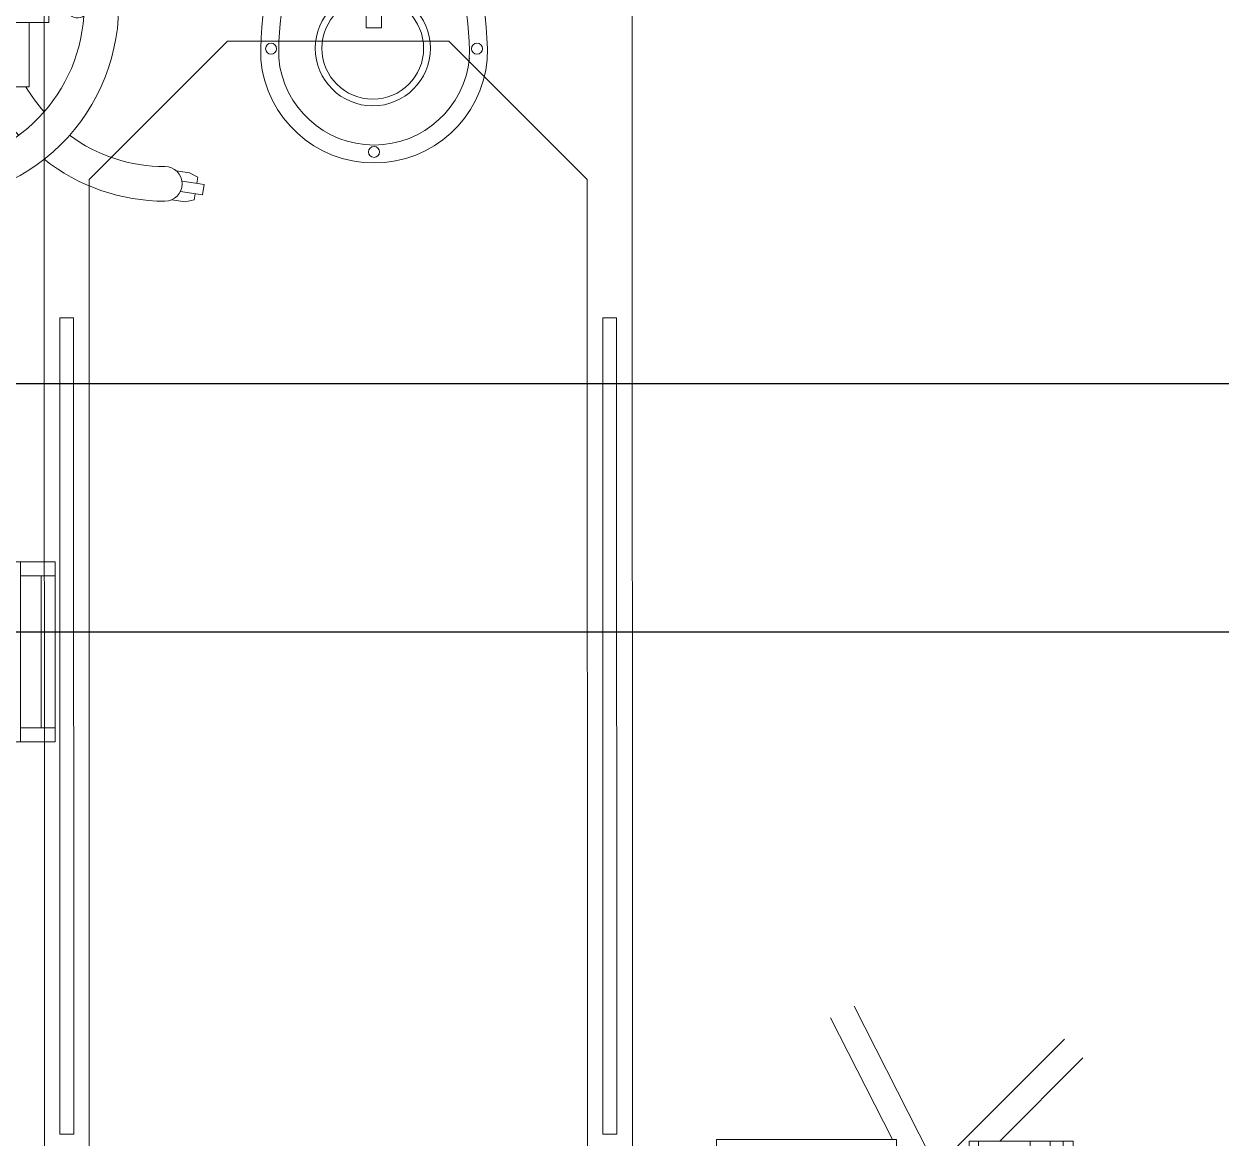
# Model space of a CAD drawing. Header units: metres. Extents: x 75097 to 220695, y -1557923 to -1361206.
# Drawn here: x 127576 to 129307, y -1470369 to -1468759 of the extents above; entities that cross this region are included whole.
import ezdxf

# ---------------------------------------------------------------- set-up
doc = ezdxf.new("R2010")
doc.units = ezdxf.units.M
doc.layers.get('0').update_dxf_attribs({"lineweight": 0})
doc.layers.add('A-100 - Copy$0$axes', color=8, linetype='Continuous')
for name, color, linetype, lineweight in [('A-100 - Copy$0$Medical Equipment and Furniture', 8, 'Continuous', 0), ('A-100 - Copy$0$Medical Equipment and Furniture1', 8, 'Continuous', 5), ('A-100 - Copy$0$Medical Equipment and Furniture2', 8, 'Continuous', 13), ('E-LG', 245, 'Continuous', 30)]:
    doc.layers.add(name, color=color, linetype=linetype, lineweight=lineweight)

# ---------------------------------------------------------------- blocks, each defined once
blk = doc.blocks.new('A-100 - Copy$0$HF16786E-P')
at = {"layer": 'A-100 - Copy$0$Medical Equipment and Furniture1'}
for p, q in [((0, 0.425), (-2.14, 0.425)), ((-0.48, 0.4025), (-1.66, 0.4025)), ((-1.66, 0.3825), (-1.66, 0.4025)), ((-0.48, 0.3825), (-0.48, 0.4025)), ((-0.48, 0.3825), (-1.66, 0.3825)), ((-1.86, 0.36), (-2.06, 0.16)), ((-0.28, 0.36), (-1.86, 0.36)), ((-2.06, 0.16), (-2.06, -0.16)), ((-2.06, -0.16), (-1.86, -0.36)), ((-1.86, -0.36), (-0.28, -0.36)), ((-0.48, -0.3825), (-1.66, -0.3825)), ((-1.66, -0.3825), (-1.66, -0.4025)), ((-0.48, -0.3825), (-0.48, -0.4025)), ((-0.48, -0.4025), (-1.66, -0.4025)), ((-2.14, -0.425), (0, -0.425))]:
    blk.add_line(p, q, dxfattribs=at)
for points in [[(-0.48, 0.3825), (-0.48, 0.3825), (-0.48, 0.3825), (-0.48, 0.3825), (-0.48, 0.3825), (-0.48, 0.3825), (-0.48, 0.3825), (-0.48, 0.3825), (-0.48, 0.3825), (-0.48, 0.3825), (-0.48, 0.3825), (-0.48, 0.3825), (-0.48, 0.3825), (-0.48, 0.3825), (-0.48, 0.3825), (-0.48, 0.3825), (-0.48, 0.3825), (-0.48, 0.3825), (-0.48, 0.3825), (-0.48, 0.3825), (-0.48, 0.3825), (-0.48, 0.3825), (-0.48, 0.3825), (-0.48, 0.3825), (-0.48, 0.3825), (-0.48, 0.3825), (-0.48, 0.3825), (-0.48, 0.3825), (-0.48, 0.3825), (-0.48, 0.3825), (-0.48, 0.3825), (-0.48, 0.3825), (-0.48, 0.3825), (-0.48, 0.3825), (-0.48, 0.3825), (-0.48, 0.3825), (-0.48, 0.3825), (-0.48, 0.3825), (-0.48, 0.3825), (-0.48, 0.3825), (-0.48, 0.3825), (-0.48, 0.3825), (-0.48, 0.3825), (-0.48, 0.3825), (-0.48, 0.3825), (-0.48, 0.3825), (-0.48, 0.3825), (-0.48, 0.3825), (-0.48, 0.3825), (-0.48, 0.3825), (-0.48, 0.3825), (-0.48, 0.3825), (-0.48, 0.3825), (-0.48, 0.3825), (-0.48, 0.3825), (-0.48, 0.3825), (-0.48, 0.3825), (-0.48, 0.3825), (-0.48, 0.3825), (-0.48, 0.3825), (-0.48, 0.3825), (-0.48, 0.3825), (-0.48, 0.3825), (-0.48, 0.3825), (-0.48, 0.3825), (-0.48, 0.3825), (-0.48, 0.3825), (-0.48, 0.3825), (-0.48, 0.3825), (-0.48, 0.3825), (-0.48, 0.3825), (-0.48, 0.3825), (-0.48, 0.3825), (-0.48, 0.3825), (-0.48, 0.3825), (-0.48, 0.3825), (-0.48, 0.3825), (-0.48, 0.3825), (-0.48, 0.3825), (-0.48, 0.3825), (-0.48, 0.3825), (-0.48, 0.3825), (-0.48, 0.3825), (-0.48, 0.3825), (-0.48, 0.3825), (-0.48, 0.3825), (-0.48, 0.3825), (-0.48, 0.3825), (-0.48, 0.3825), (-0.48, 0.3825), (-0.48, 0.3825), (-0.48, 0.3825), (-0.48, 0.3825), (-0.48, 0.3825), (-0.48, 0.3825), (-0.48, 0.3825), (-0.48, 0.3825), (-0.48, 0.3825), (-0.48, 0.3825), (-0.48, 0.3825), (-0.48, 0.3825), (-0.48, 0.3825), (-0.48, 0.3825), (-0.48, 0.3825), (-0.48, 0.3825), (-0.48, 0.3825), (-0.48, 0.3825), (-0.48, 0.3825), (-0.48, 0.3825), (-0.48, 0.3825), (-0.48, 0.3825), (-0.48, 0.3825), (-0.48, 0.3825), (-0.48, 0.3825), (-0.48, 0.3825), (-0.48, 0.3825), (-0.48, 0.3825), (-0.48, 0.3825), (-0.48, 0.3825), (-0.48, 0.3825), (-0.48, 0.3825), (-0.48, 0.3825), (-0.48, 0.3825), (-0.48, 0.3825), (-0.48, 0.3825), (-0.48, 0.3825), (-0.48, 0.3825), (-0.48, 0.3825), (-0.48, 0.3825), (-0.48, 0.3825), (-0.48, 0.3825), (-0.48, 0.3825), (-0.48, 0.3825), (-0.48, 0.3825), (-0.48, 0.3825), (-0.48, 0.3825), (-0.48, 0.3825), (-0.48, 0.3825), (-0.48, 0.3825), (-0.48, 0.3825), (-0.48, 0.3825), (-0.48, 0.3825), (-0.48, 0.3825), (-0.48, 0.3825), (-0.48, 0.3825), (-0.48, 0.3825), (-0.48, 0.3825), (-0.48, 0.3825), (-0.48, 0.3825), (-0.48, 0.3825), (-0.48, 0.3825), (-0.48, 0.3825), (-0.48, 0.3825), (-0.48, 0.3825), (-0.48, 0.3825), (-0.48, 0.3825), (-0.48, 0.3825), (-0.48, 0.3825), (-0.48, 0.3825), (-0.48, 0.3825), (-0.48, 0.3825), (-0.48, 0.3825), (-0.48, 0.3825), (-0.48, 0.3825), (-0.48, 0.3825), (-0.48, 0.3825), (-0.48, 0.3825), (-0.48, 0.3825), (-0.48, 0.3825), (-0.48, 0.3825), (-0.48, 0.3825), (-0.48, 0.3825), (-0.48, 0.3825), (-0.48, 0.3825), (-0.48, 0.3825), (-0.48, 0.3825), (-0.48, 0.3825), (-0.48, 0.3825), (-0.48, 0.3825), (-0.48, 0.3825), (-0.48, 0.3825), (-0.48, 0.3825), (-0.48, 0.3825), (-0.48, 0.3825), (-0.48, 0.3825), (-0.48, 0.3825), (-0.48, 0.3825), (-0.48, 0.3825), (-0.48, 0.3825), (-0.48, 0.3825), (-0.48, 0.3825), (-0.48, 0.3825), (-0.48, 0.3825), (-0.48, 0.3825), (-0.48, 0.3825), (-0.48, 0.3825), (-0.48, 0.3825), (-0.48, 0.3825), (-0.48, 0.3825), (-0.48, 0.3825), (-0.48, 0.3825), (-0.48, 0.3825), (-0.48, 0.3825), (-0.48, 0.3825), (-0.48, 0.3825), (-0.48, 0.3825), (-0.48, 0.3825), (-0.48, 0.3825), (-0.48, 0.3825), (-0.48, 0.3825), (-0.48, 0.3825), (-0.48, 0.3825), (-0.48, 0.3825), (-0.48, 0.3825), (-0.48, 0.3825), (-0.48, 0.3825), (-0.48, 0.3825), (-0.48, 0.3825), (-0.48, 0.3825)], [(-0.48, 0.3825), (-0.48, 0.3825), (-0.48, 0.3825), (-0.48, 0.3825), (-0.48, 0.3825), (-0.48, 0.3825), (-0.48, 0.3825), (-0.48, 0.3825), (-0.48, 0.3825), (-0.48, 0.3825), (-0.48, 0.3825), (-0.48, 0.3825), (-0.48, 0.3825), (-0.48, 0.3825), (-0.48, 0.3825), (-0.48, 0.3825), (-0.48, 0.3825), (-0.48, 0.3825), (-0.48, 0.3825), (-0.48, 0.3825), (-0.48, 0.3825), (-0.48, 0.3825), (-0.48, 0.3825), (-0.48, 0.3825), (-0.48, 0.3825), (-0.48, 0.3825), (-0.48, 0.3825), (-0.48, 0.3825), (-0.48, 0.3825), (-0.48, 0.3825), (-0.48, 0.3825), (-0.48, 0.3825), (-0.48, 0.3825), (-0.48, 0.3825), (-0.48, 0.3825), (-0.48, 0.3825), (-0.48, 0.3825), (-0.48, 0.3825), (-0.48, 0.3825), (-0.48, 0.3825), (-0.48, 0.3825), (-0.48, 0.3825), (-0.48, 0.3825), (-0.48, 0.3825), (-0.48, 0.3825), (-0.48, 0.3825), (-0.48, 0.3825), (-0.48, 0.3825), (-0.48, 0.3825), (-0.48, 0.3825), (-0.48, 0.3825), (-0.48, 0.3825), (-0.48, 0.3825), (-0.48, 0.3825), (-0.48, 0.3825), (-0.48, 0.3825), (-0.48, 0.3825), (-0.48, 0.3825), (-0.48, 0.3825), (-0.48, 0.3825), (-0.48, 0.3825), (-0.48, 0.3825), (-0.48, 0.3825), (-0.48, 0.3825), (-0.48, 0.3825), (-0.48, 0.3825), (-0.48, 0.3825), (-0.48, 0.3825), (-0.48, 0.3825), (-0.48, 0.3825), (-0.48, 0.3825), (-0.48, 0.3825), (-0.48, 0.3825), (-0.48, 0.3825), (-0.48, 0.3825), (-0.48, 0.3825), (-0.48, 0.3825), (-0.48, 0.3825), (-0.48, 0.3825), (-0.48, 0.3825), (-0.48, 0.3825), (-0.48, 0.3825), (-0.48, 0.3825), (-0.48, 0.3825), (-0.48, 0.3825), (-0.48, 0.3825), (-0.48, 0.3825), (-0.48, 0.3825), (-0.48, 0.3825), (-0.48, 0.3825), (-0.48, 0.3825), (-0.48, 0.3825), (-0.48, 0.3825), (-0.48, 0.3825), (-0.48, 0.3825), (-0.48, 0.3825), (-0.48, 0.3825), (-0.48, 0.3825), (-0.48, 0.3825), (-0.48, 0.3825), (-0.48, 0.3825), (-0.48, 0.3825), (-0.48, 0.3825), (-0.48, 0.3825), (-0.48, 0.3825), (-0.48, 0.3825), (-0.48, 0.3825), (-0.48, 0.3825), (-0.48, 0.3825), (-0.48, 0.3825), (-0.48, 0.3825), (-0.48, 0.3825), (-0.48, 0.3825), (-0.48, 0.3825), (-0.48, 0.3825), (-0.48, 0.3825), (-0.48, 0.3825), (-0.48, 0.3825), (-0.48, 0.3825), (-0.48, 0.3825), (-0.48, 0.3825), (-0.48, 0.3825), (-0.48, 0.3825), (-0.48, 0.3825), (-0.48, 0.3825), (-0.48, 0.3825), (-0.48, 0.3825), (-0.48, 0.3825), (-0.48, 0.3825), (-0.48, 0.3825), (-0.48, 0.3825), (-0.48, 0.3825), (-0.48, 0.3825), (-0.48, 0.3825), (-0.48, 0.3825), (-0.48, 0.3825), (-0.48, 0.3825), (-0.48, 0.3825), (-0.48, 0.3825), (-0.48, 0.3825), (-0.48, 0.3825), (-0.48, 0.3825), (-0.48, 0.3825), (-0.48, 0.3825), (-0.48, 0.3825), (-0.48, 0.3825), (-0.48, 0.3825), (-0.48, 0.3825), (-0.48, 0.3825), (-0.48, 0.3825), (-0.48, 0.3825), (-0.48, 0.3825), (-0.48, 0.3825), (-0.48, 0.3825), (-0.48, 0.3825), (-0.48, 0.3825), (-0.48, 0.3825), (-0.48, 0.3825), (-0.48, 0.3825), (-0.48, 0.3825), (-0.48, 0.3825), (-0.48, 0.3825), (-0.48, 0.3825), (-0.48, 0.3825), (-0.48, 0.3825), (-0.48, 0.3825), (-0.48, 0.3825), (-0.48, 0.3825), (-0.48, 0.3825), (-0.48, 0.3825), (-0.48, 0.3825), (-0.48, 0.3825), (-0.48, 0.3825), (-0.48, 0.3825), (-0.48, 0.3825), (-0.48, 0.3825), (-0.48, 0.3825), (-0.48, 0.3825), (-0.48, 0.3825), (-0.48, 0.3825), (-0.48, 0.3825), (-0.48, 0.3825), (-0.48, 0.3825), (-0.48, 0.3825), (-0.48, 0.3825), (-0.48, 0.3825), (-0.48, 0.3825), (-0.48, 0.3825), (-0.48, 0.3825), (-0.48, 0.3825), (-0.48, 0.3825), (-0.48, 0.3825), (-0.48, 0.3825), (-0.48, 0.3825), (-0.48, 0.3825), (-0.48, 0.3825), (-0.48, 0.3825), (-0.48, 0.3825), (-0.48, 0.3825), (-0.48, 0.3825), (-0.48, 0.3825), (-0.48, 0.3825), (-0.48, 0.3825), (-0.48, 0.3825), (-0.48, 0.3825), (-0.48, 0.3825), (-0.48, 0.3825), (-0.48, 0.3825), (-0.48, 0.3825), (-0.48, 0.3825), (-0.48, 0.3825), (-0.48, 0.3825), (-0.48, 0.3825), (-0.48, 0.3825)], [(-0.48, 0.3825), (-0.48, 0.3825), (-0.48, 0.3825), (-0.48, 0.3825), (-0.48, 0.3825), (-0.48, 0.3825), (-0.48, 0.3825), (-0.48, 0.3825), (-0.48, 0.3825), (-0.48, 0.3825), (-0.48, 0.3825), (-0.48, 0.3825), (-0.48, 0.3825), (-0.48, 0.3825), (-0.48, 0.3825), (-0.48, 0.3825), (-0.48, 0.3825), (-0.48, 0.3825), (-0.48, 0.3825), (-0.48, 0.3825), (-0.48, 0.3825), (-0.48, 0.3825), (-0.48, 0.3825), (-0.48, 0.3825), (-0.48, 0.3825), (-0.48, 0.3825), (-0.48, 0.3825), (-0.48, 0.3825), (-0.48, 0.3825), (-0.48, 0.3825), (-0.48, 0.3825), (-0.48, 0.3825), (-0.48, 0.3825), (-0.48, 0.3825), (-0.48, 0.3825), (-0.48, 0.3825), (-0.48, 0.3825), (-0.48, 0.3825), (-0.48, 0.3825), (-0.48, 0.3825), (-0.48, 0.3825), (-0.48, 0.3825), (-0.48, 0.3825), (-0.48, 0.3825), (-0.48, 0.3825), (-0.48, 0.3825), (-0.48, 0.3825), (-0.48, 0.3825), (-0.48, 0.3825), (-0.48, 0.3825), (-0.48, 0.3825), (-0.48, 0.3825), (-0.48, 0.3825), (-0.48, 0.3825), (-0.48, 0.3825), (-0.48, 0.3825), (-0.48, 0.3825), (-0.48, 0.3825), (-0.48, 0.3825), (-0.48, 0.3825), (-0.48, 0.3825), (-0.48, 0.3825), (-0.48, 0.3825), (-0.48, 0.3825), (-0.48, 0.3825), (-0.48, 0.3825), (-0.48, 0.3825), (-0.48, 0.3825), (-0.48, 0.3825), (-0.48, 0.3825), (-0.48, 0.3825), (-0.48, 0.3825), (-0.48, 0.3825), (-0.48, 0.3825), (-0.48, 0.3825), (-0.48, 0.3825), (-0.48, 0.3825), (-0.48, 0.3825), (-0.48, 0.3825), (-0.48, 0.3825), (-0.48, 0.3825), (-0.48, 0.3825), (-0.48, 0.3825), (-0.48, 0.3825), (-0.48, 0.3825), (-0.48, 0.3825), (-0.48, 0.3825), (-0.48, 0.3825), (-0.48, 0.3825), (-0.48, 0.3825), (-0.48, 0.3825), (-0.48, 0.3825), (-0.48, 0.3825), (-0.48, 0.3825), (-0.48, 0.3825), (-0.48, 0.3825), (-0.48, 0.3825), (-0.48, 0.3825), (-0.48, 0.3825), (-0.48, 0.3825), (-0.48, 0.3825), (-0.48, 0.3825), (-0.48, 0.3825), (-0.48, 0.3825), (-0.48, 0.3825), (-0.48, 0.3825), (-0.48, 0.3825), (-0.48, 0.3825), (-0.48, 0.3825), (-0.48, 0.3825), (-0.48, 0.3825), (-0.48, 0.3825), (-0.48, 0.3825), (-0.48, 0.3825), (-0.48, 0.3825), (-0.48, 0.3825), (-0.48, 0.3825), (-0.48, 0.3825), (-0.48, 0.3825), (-0.48, 0.3825), (-0.48, 0.3825), (-0.48, 0.3825), (-0.48, 0.3825), (-0.48, 0.3825), (-0.48, 0.3825), (-0.48, 0.3825), (-0.48, 0.3825), (-0.48, 0.3825), (-0.48, 0.3825), (-0.48, 0.3825), (-0.48, 0.3825), (-0.48, 0.3825), (-0.48, 0.3825), (-0.48, 0.3825), (-0.48, 0.3825), (-0.48, 0.3825), (-0.48, 0.3825), (-0.48, 0.3825), (-0.48, 0.3825), (-0.48, 0.3825), (-0.48, 0.3825), (-0.48, 0.3825), (-0.48, 0.3825), (-0.48, 0.3825), (-0.48, 0.3825), (-0.48, 0.3825), (-0.48, 0.3825), (-0.48, 0.3825), (-0.48, 0.3825), (-0.48, 0.3825), (-0.48, 0.3825), (-0.48, 0.3825), (-0.48, 0.3825), (-0.48, 0.3825), (-0.48, 0.3825), (-0.48, 0.3825), (-0.48, 0.3825), (-0.48, 0.3825), (-0.48, 0.3825), (-0.48, 0.3825), (-0.48, 0.3825), (-0.48, 0.3825), (-0.48, 0.3825), (-0.48, 0.3825), (-0.48, 0.3825), (-0.48, 0.3825), (-0.48, 0.3825), (-0.48, 0.3825), (-0.48, 0.3825), (-0.48, 0.3825), (-0.48, 0.3825), (-0.48, 0.3825), (-0.48, 0.3825), (-0.48, 0.3825), (-0.48, 0.3825), (-0.48, 0.3825), (-0.48, 0.3825), (-0.48, 0.3825), (-0.48, 0.3825), (-0.48, 0.3825), (-0.48, 0.3825), (-0.48, 0.3825), (-0.48, 0.3825), (-0.48, 0.3825), (-0.48, 0.3825), (-0.48, 0.3825), (-0.48, 0.3825), (-0.48, 0.3825), (-0.48, 0.3825), (-0.48, 0.3825), (-0.48, 0.3825), (-0.48, 0.3825), (-0.48, 0.3825), (-0.48, 0.3825), (-0.48, 0.3825), (-0.48, 0.3825), (-0.48, 0.3825), (-0.48, 0.3825), (-0.48, 0.3825), (-0.48, 0.3825), (-0.48, 0.3825), (-0.48, 0.3825), (-0.48, 0.3825), (-0.48, 0.3825), (-0.48, 0.3825), (-0.48, 0.3825), (-0.48, 0.3825), (-0.48, 0.3825), (-0.48, 0.3825), (-0.48, 0.3825), (-0.48, 0.3825), (-0.48, 0.3825), (-0.48, 0.3825), (-0.48, 0.3825), (-0.48, 0.3825), (-0.48, 0.3825), (-0.48, 0.3825), (-0.48, 0.3825), (-0.48, 0.3825), (-0.48, 0.3825), (-0.48, 0.3825), (-0.48, 0.3825), (-0.48, 0.3825), (-0.48, 0.3825), (-0.48, 0.3825), (-0.48, 0.3825), (-0.48, 0.3825), (-0.48, 0.3825), (-0.48, 0.3825), (-0.48, 0.3825), (-0.48, 0.3825), (-0.48, 0.3825), (-0.48, 0.3825), (-0.48, 0.3825), (-0.48, 0.3825), (-0.48, 0.3825), (-0.48, 0.3825), (-0.48, 0.3825), (-0.48, 0.3825), (-0.48, 0.3825), (-0.48, 0.3825), (-0.48, 0.3825), (-0.48, 0.3825), (-0.48, 0.3825), (-0.48, 0.3825), (-0.48, 0.3825), (-0.48, 0.3825), (-0.48, 0.3825), (-0.48, 0.3825), (-0.48, 0.3825), (-0.48, 0.3825), (-0.48, 0.3825), (-0.48, 0.3825), (-0.48, 0.3825), (-0.48, 0.3825), (-0.48, 0.3825), (-0.48, 0.3825), (-0.48, 0.3825), (-0.48, 0.3825), (-0.48, 0.3825), (-0.48, 0.3825), (-0.48, 0.3825), (-0.48, 0.3825), (-0.48, 0.3825), (-0.48, 0.3825), (-0.48, 0.3825), (-0.48, 0.3825), (-0.48, 0.3825), (-0.48, 0.3825), (-0.48, 0.3825), (-0.48, 0.3825), (-0.48, 0.3825), (-0.48, 0.3825), (-0.48, 0.3825), (-0.48, 0.3825), (-0.48, 0.3825), (-0.48, 0.3825)]]:
    blk.add_lwpolyline(points, close=True, dxfattribs=at)
for points in [[(-0.48, 0.3825), (-0.48, 0.3825), (-0.48, 0.3825), (-0.48, 0.3825), (-0.48, 0.3825), (-0.48, 0.3825), (-0.48, 0.3825), (-0.48, 0.3825)], [(-0.48, 0.3825), (-0.48, 0.3825), (-0.48, 0.3825), (-0.48, 0.3825), (-0.48, 0.3825), (-0.48, 0.3825), (-0.48, 0.3825), (-0.48, 0.3825), (-0.48, 0.3825), (-0.48, 0.3825), (-0.48, 0.3825), (-0.48, 0.3825), (-0.48, 0.3825), (-0.48, 0.3825), (-0.48, 0.3825), (-0.48, 0.3825), (-0.48, 0.3825), (-0.48, 0.3825), (-0.48, 0.3825), (-0.48, 0.3825), (-0.48, 0.3825), (-0.48, 0.3825), (-0.48, 0.3825), (-0.48, 0.3825), (-0.48, 0.3825), (-0.48, 0.3825), (-0.48, 0.3825), (-0.48, 0.3825), (-0.48, 0.3825), (-0.48, 0.3825), (-0.48, 0.3825), (-0.48, 0.3825), (-0.48, 0.3825), (-0.48, 0.3825), (-0.48, 0.3825), (-0.48, 0.3825), (-0.48, 0.3825), (-0.48, 0.3825), (-0.48, 0.3825), (-0.48, 0.3825), (-0.48, 0.3825), (-0.48, 0.3825), (-0.48, 0.3825), (-0.48, 0.3825), (-0.48, 0.3825), (-0.48, 0.3825), (-0.48, 0.3825), (-0.48, 0.3825), (-0.48, 0.3825), (-0.48, 0.3825), (-0.48, 0.3825), (-0.48, 0.3825), (-0.48, 0.3825), (-0.48, 0.3825), (-0.48, 0.3825), (-0.48, 0.3825), (-0.48, 0.3825), (-0.48, 0.3825), (-0.48, 0.3825), (-0.48, 0.3825), (-0.48, 0.3825), (-0.48, 0.3825), (-0.48, 0.3825), (-0.48, 0.3825), (-0.48, 0.3825), (-0.48, 0.3825), (-0.48, 0.3825), (-0.48, 0.3825), (-0.48, 0.3825), (-0.48, 0.3825), (-0.48, 0.3825), (-0.48, 0.3825), (-0.48, 0.3825), (-0.48, 0.3825), (-0.48, 0.3825), (-0.48, 0.3825), (-0.48, 0.3825), (-0.48, 0.3825), (-0.48, 0.3825), (-0.48, 0.3825), (-0.48, 0.3825), (-0.48, 0.3825), (-0.48, 0.3825), (-0.48, 0.3825), (-0.48, 0.3825), (-0.48, 0.3825), (-0.48, 0.3825), (-0.48, 0.3825), (-0.48, 0.3825), (-0.48, 0.3825), (-0.48, 0.3825), (-0.48, 0.3825), (-0.48, 0.3825), (-0.48, 0.3825), (-0.48, 0.3825), (-0.48, 0.3825), (-0.48, 0.3825), (-0.48, 0.3825), (-0.48, 0.3825), (-0.48, 0.3825), (-0.48, 0.3825), (-0.48, 0.3825), (-0.48, 0.3825), (-0.48, 0.3825), (-0.48, 0.3825), (-0.48, 0.3825), (-0.48, 0.3825), (-0.48, 0.3825), (-0.48, 0.3825), (-0.48, 0.3825), (-0.48, 0.3825)], [(-0.48, 0.3825), (-0.48, 0.3825), (-0.48, 0.3825), (-0.48, 0.3825), (-0.48, 0.3825), (-0.48, 0.3825), (-0.48, 0.3825), (-0.48, 0.3825), (-0.48, 0.3825), (-0.48, 0.3825), (-0.48, 0.3825), (-0.48, 0.3825), (-0.48, 0.3825), (-0.48, 0.3825), (-0.48, 0.3825), (-0.48, 0.3825), (-0.48, 0.3825)], [(-0.48, 0.3825), (-0.48, 0.3825), (-0.48, 0.3825), (-0.48, 0.3825), (-0.48, 0.3825), (-0.48, 0.3825), (-0.48, 0.3825)], [(-0.48, 0.3825), (-0.48, 0.3825), (-0.48, 0.3825), (-0.48, 0.3825), (-0.48, 0.3825), (-0.48, 0.3825), (-0.48, 0.3825), (-0.48, 0.3825), (-0.48, 0.3825), (-0.48, 0.3825), (-0.48, 0.3825), (-0.48, 0.3825)], [(-0.48, 0.3825), (-0.48, 0.3825), (-0.48, 0.3825), (-0.48, 0.3825), (-0.48, 0.3825), (-0.48, 0.3825), (-0.48, 0.3825), (-0.48, 0.3825), (-0.48, 0.3825), (-0.48, 0.3825), (-0.48, 0.3825), (-0.48, 0.3825), (-0.48, 0.3825), (-0.48, 0.3825), (-0.48, 0.3825), (-0.48, 0.3825), (-0.48, 0.3825), (-0.48, 0.3825), (-0.48, 0.3825), (-0.48, 0.3825), (-0.48, 0.3825), (-0.48, 0.3825), (-0.48, 0.3825), (-0.48, 0.3825), (-0.48, 0.3825), (-0.48, 0.3825), (-0.48, 0.3825), (-0.48, 0.3825), (-0.48, 0.3825), (-0.48, 0.3825), (-0.48, 0.3825), (-0.48, 0.3825), (-0.48, 0.3825), (-0.48, 0.3825), (-0.48, 0.3825), (-0.48, 0.3825), (-0.48, 0.3825), (-0.48, 0.3825), (-0.48, 0.3825), (-0.48, 0.3825), (-0.48, 0.3825), (-0.48, 0.3825), (-0.48, 0.3825), (-0.48, 0.3825), (-0.48, 0.3825), (-0.48, 0.3825), (-0.48, 0.3825), (-0.48, 0.3825), (-0.48, 0.3825), (-0.48, 0.3825), (-0.48, 0.3825), (-0.48, 0.3825), (-0.48, 0.3825), (-0.48, 0.3825), (-0.48, 0.3825), (-0.48, 0.3825), (-0.48, 0.3825), (-0.48, 0.3825), (-0.48, 0.3825), (-0.48, 0.3825), (-0.48, 0.3825), (-0.48, 0.3825), (-0.48, 0.3825), (-0.48, 0.3825), (-0.48, 0.3825), (-0.48, 0.3825), (-0.48, 0.3825), (-0.48, 0.3825), (-0.48, 0.3825), (-0.48, 0.3825), (-0.48, 0.3825), (-0.48, 0.3825), (-0.48, 0.3825), (-0.48, 0.3825), (-0.48, 0.3825), (-0.48, 0.3825), (-0.48, 0.3825), (-0.48, 0.3825), (-0.48, 0.3825), (-0.48, 0.3825), (-0.48, 0.3825), (-0.48, 0.3825), (-0.48, 0.3825), (-0.48, 0.3825), (-0.48, 0.3825), (-0.48, 0.3825), (-0.48, 0.3825), (-0.48, 0.3825), (-0.48, 0.3825)], [(-0.48, 0.3825), (-0.48, 0.3825), (-0.48, 0.3825), (-0.48, 0.3825), (-0.48, 0.3825), (-0.48, 0.3825), (-0.48, 0.3825), (-0.48, 0.3825), (-0.48, 0.3825), (-0.48, 0.3825), (-0.48, 0.3825), (-0.48, 0.3825), (-0.48, 0.3825), (-0.48, 0.3825), (-0.48, 0.3825), (-0.48, 0.3825), (-0.48, 0.3825), (-0.48, 0.3825), (-0.48, 0.3825), (-0.48, 0.3825), (-0.48, 0.3825), (-0.48, 0.3825), (-0.48, 0.3825), (-0.48, 0.3825), (-0.48, 0.3825), (-0.48, 0.3825), (-0.48, 0.3825), (-0.48, 0.3825), (-0.48, 0.3825), (-0.48, 0.3825), (-0.48, 0.3825), (-0.48, 0.3825), (-0.48, 0.3825), (-0.48, 0.3825), (-0.48, 0.3825), (-0.48, 0.3825), (-0.48, 0.3825), (-0.48, 0.3825), (-0.48, 0.3825), (-0.48, 0.3825), (-0.48, 0.3825), (-0.48, 0.3825), (-0.48, 0.3825), (-0.48, 0.3825), (-0.48, 0.3825), (-0.48, 0.3825), (-0.48, 0.3825), (-0.48, 0.3825), (-0.48, 0.3825), (-0.48, 0.3825), (-0.48, 0.3825), (-0.48, 0.3825), (-0.48, 0.3825), (-0.48, 0.3825)], [(-0.48, 0.3825), (-0.48, 0.3825), (-0.48, 0.3825), (-0.48, 0.3825), (-0.48, 0.3825), (-0.48, 0.3825), (-0.48, 0.3825), (-0.48, 0.3825), (-0.48, 0.3825), (-0.48, 0.3825)], [(-0.48, 0.3825), (-0.48, 0.3825), (-0.48, 0.3825), (-0.48, 0.3825), (-0.48, 0.3825), (-0.48, 0.3825), (-0.48, 0.3825), (-0.48, 0.3825), (-0.48, 0.3825), (-0.48, 0.3825)], [(-0.48, 0.3825), (-0.48, 0.3825), (-0.48, 0.3825), (-0.48, 0.3825), (-0.48, 0.3825), (-0.48, 0.3825), (-0.48, 0.3825), (-0.48, 0.3825), (-0.48, 0.3825), (-0.48, 0.3825), (-0.48, 0.3825), (-0.48, 0.3825), (-0.48, 0.3825), (-0.48, 0.3825), (-0.48, 0.3825)], [(-0.48, 0.3825), (-0.48, 0.3825), (-0.48, 0.3825), (-0.48, 0.3825), (-0.48, 0.3825), (-0.48, 0.3825), (-0.48, 0.3825), (-0.48, 0.3825), (-0.48, 0.3825), (-0.48, 0.3825)], [(-0.48, 0.3825), (-0.48, 0.3825), (-0.48, 0.3825), (-0.48, 0.3825), (-0.48, 0.3825), (-0.48, 0.3825), (-0.48, 0.3825)], [(-0.48, 0.3825), (-0.48, 0.3825), (-0.48, 0.3825), (-0.48, 0.3825), (-0.48, 0.3825), (-0.48, 0.3825), (-0.48, 0.3825), (-0.48, 0.3825), (-0.48, 0.3825), (-0.48, 0.3825)], [(-0.48, 0.3825), (-0.48, 0.3825), (-0.48, 0.3825), (-0.48, 0.3825), (-0.48, 0.3825), (-0.48, 0.3825), (-0.48, 0.3825), (-0.48, 0.3825), (-0.48, 0.3825), (-0.48, 0.3825), (-0.48, 0.3825), (-0.48, 0.3825), (-0.48, 0.3825), (-0.48, 0.3825), (-0.48, 0.3825), (-0.48, 0.3825), (-0.48, 0.3825), (-0.48, 0.3825)], [(-0.48, 0.3825), (-0.48, 0.3825), (-0.48, 0.3825), (-0.48, 0.3825), (-0.48, 0.3825), (-0.48, 0.3825), (-0.48, 0.3825), (-0.48, 0.3825), (-0.48, 0.3825)]]:
    blk.add_lwpolyline(points, dxfattribs=at)
blk = doc.blocks.new('A-100 - Copy$0$mobile light')
at = {"layer": 'A-100 - Copy$0$Medical Equipment and Furniture1'}
for p, q in [((1882.58, -498.29), (1882.35, -499.8)), ((1882.58, -498.29), (1885.78, -498.78)), ((1883.78, -497.56), (1883.65, -498.45)), ((1885.1, -497.29), (1883.78, -497.56)), ((1887.04, -497.59), (1885.1, -497.29)), ((1923.94, -497.59), (1925.88, -497.29)), ((1928.41, -498.29), (1925.2, -498.78)), ((1925.88, -497.29), (1927.2, -497.56)), ((1927.2, -497.56), (1927.33, -498.45)), ((1928.41, -498.29), (1928.63, -499.8)), ((1882.35, -499.8), (1885.55, -500.28)), ((1883.28, -500.85), (1883.42, -499.96)), ((1928.63, -499.8), (1925.43, -500.28)), ((1927.7, -500.85), (1927.56, -499.96)), ((1884.47, -501.5), (1883.28, -500.85)), ((1886.4, -501.79), (1884.47, -501.5)), ((1924.58, -501.79), (1926.52, -501.5)), ((1926.52, -501.5), (1927.7, -500.85)), ((1947.59, -502.62), (1941.09, -502.62)), ((1948.76, -501.94), (1947.59, -502.62)), ((1947.59, -502.62), (1947.59, -505.45)), ((1948.15, -506.5), (1952.41, -502.55)), ((1953.47, -501.94), (1948.76, -501.94)), ((1958.23, -506.5), (1953.47, -501.94)), ((1947.59, -505.45), (1941.09, -505.45)), ((1946.6, -512.08), (1948.15, -506.5)), ((1947.59, -505.45), (1948.15, -506.5)), ((1958.23, -506.5), (1948.15, -506.5)), ((1959.78, -512.08), (1958.23, -506.5)), ((1963.08, -509.67), (1943.3, -509.67)), ((1959.78, -512.08), (1946.6, -512.08)), ((1908.01, -522.53), (1909, -517.55)), ((1911.69, -517.55), (1909, -517.55)), ((1912.69, -522.53), (1911.69, -517.55)), ((1911.69, -517.55), (1914.17, -518.99)), ((1914.17, -518.99), (1914.17, -523.77)), ((1922.73, -518.8), (1921.08, -519.69)), ((1925.38, -518.8), (1922.73, -518.8)), ((1921.08, -519.69), (1914.74, -519.69)), ((1921.08, -519.69), (1921.08, -523.01)), ((1921.08, -519.69), (1921.08, -523.01)), ((1908.01, -522.53), (1908.62, -524.28)), ((1912.69, -522.53), (1911.9, -524.78)), ((1892.68, -523.97), (1883.05, -523.97)), ((1892.68, -528.06), (1892.68, -523.24)), ((1892.68, -523.24), (1906.16, -523.24)), ((1897.5, -528.06), (1897.5, -523.24)), ((1906.16, -523.24), (1906.16, -528.06)), ((1909.15, -524.25), (1906.16, -524.32)), ((1909.15, -524.25), (1909.15, -526.94)), ((1911.9, -524.78), (1914.17, -523.77)), ((1921.08, -523.01), (1914.77, -523.01)), ((1922.73, -523.93), (1921.08, -523.04)), ((1925.38, -523.93), (1922.73, -523.93)), ((1892.68, -527.34), (1883.05, -527.34)), ((1909.15, -526.94), (1906.16, -526.87)), ((1906.16, -528.06), (1892.68, -528.06)), ((1884.47, -549.77), (1883.28, -550.42)), ((1886.4, -549.48), (1884.47, -549.77)), ((1924.58, -549.48), (1926.52, -549.77)), ((1926.52, -549.77), (1927.7, -550.42)), ((1882.35, -551.47), (1885.55, -550.99)), ((1882.58, -552.98), (1882.35, -551.47)), ((1883.28, -550.42), (1883.42, -551.31)), ((1928.63, -551.47), (1925.43, -550.99)), ((1927.7, -550.42), (1927.56, -551.31)), ((1928.41, -552.98), (1928.63, -551.47)), ((1882.58, -552.98), (1885.78, -552.5)), ((1883.78, -553.71), (1883.65, -552.82)), ((1885.1, -553.98), (1883.78, -553.71)), ((1887.04, -553.69), (1885.1, -553.98)), ((1923.94, -553.69), (1925.88, -553.98)), ((1928.41, -552.98), (1925.2, -552.5)), ((1925.88, -553.98), (1927.2, -553.71)), ((1927.2, -553.71), (1927.33, -552.82))]:
    blk.add_line(p, q, dxfattribs=at)
for points in [[(1903.33, -523.24), (1903.33, -514.02), (1891.61, -514.02), (1891.61, -523.97)], [(1954.27, -524.55), (1954.27, -528.82), (1952.05, -528.82), (1952.05, -524.5)], [(1891.61, -527.34), (1891.61, -537.34), (1903.33, -537.34), (1903.33, -528.06)], [(1892.74, -537.34), (1892.74, -539.04), (1895.76, -539.04), (1895.76, -537.34)], [(1898.05, -537.34), (1898.05, -539.5)], [(1898.05, -540.63), (1898.05, -540.87), (1898.53, -541.35), (1900.02, -541.35), (1900.5, -540.87), (1900.5, -537.34)]]:
    blk.add_lwpolyline(points, dxfattribs=at)
for points in [[(1929.78, -518.8), (1925.38, -518.8), (1925.38, -523.93), (1929.78, -523.93)], [(1899.3, -539.5), (1888.5, -539.5), (1888.5, -540.63), (1899.3, -540.63)]]:
    blk.add_lwpolyline(points, close=True, dxfattribs=at)
for centre, radius in [((1945.96, -511.25), 0.793), ((1960.42, -511.25), 0.793), ((1953.01, -531.79), 8.32), ((1953.01, -531.79), 7.35), ((1938.31, -531.85), 0.793), ((1968.07, -531.85), 0.793), ((1953.19, -546.77), 0.793)]:
    blk.add_circle(centre, radius, dxfattribs=at)
for centre, radius, start, end in [((1888.02, -499.89), 2.5, 90, 270), ((1888.02, -525.64), 28.25, 12.1463, 90), ((1922.96, -525.64), 28.25, 90, 128.2073), ((1922.96, -499.89), 2.5, 270, 90), ((1888.02, -525.64), 23.25, 20.3387, 90), ((1922.96, -525.64), 23.25, 90, 126.3743), ((1942.82, -519.31), 16.86, 97.1293, 177.6115), ((1922.96, -525.64), 28.25, 138.4974, 155.7305), ((1942.82, -519.31), 13.97, 97.1293, 177.6115), ((1922.96, -525.64), 23.25, 138.7224, 150.0382), ((1980.13, -532.49), 43.32, 148.2167, 181.2501), ((1926.25, -532.49), 43.32, 358.7499, 31.7833), ((1946.6, -514.96), 2.89, 90, 152.4092), ((1959.78, -514.96), 2.89, 27.5908, 90), ((1980.13, -532.49), 40.72, 152.4092, 181.2501), ((1926.25, -532.49), 40.72, 358.7499, 27.5908), ((1911.94, -521.38), 3.27, 313.0112, 46.9888), ((1883.05, -525.65), 1.68, 90, 270), ((1888.02, -525.64), 28.25, 270, 5.3386), ((1910.32, -525.6), 1.78, 229.0673, 130.9327), ((1888.02, -525.64), 23.25, 270, 356.3184), ((1953.19, -531.93), 16.44, 185.2361, 354.7639), ((1953.19, -531.93), 13.84, 185.2361, 354.7639), ((1922.96, -525.64), 28.25, 204.483, 208.105), ((1922.96, -525.64), 23.25, 210.2349, 221.2776), ((1922.96, -525.64), 28.25, 213.7985, 221.5026), ((1922.96, -525.64), 23.25, 233.6257, 270), ((1922.96, -525.64), 28.25, 231.7927, 270), ((1888.02, -551.39), 2.5, 90, 270), ((1922.96, -551.39), 2.5, 270, 90)]:
    blk.add_arc(centre, radius, start, end, dxfattribs=at)
blk = doc.blocks.new('A-100 - Copy$0$Syringe')
at = {"layer": 'A-100 - Copy$0$Medical Equipment and Furniture2'}
for points in [[(42.9739, -11.5277), (42.7139, -11.5277), (42.7139, -11.3827), (42.9739, -11.3827), (42.9739, -11.5277)], [(42.7384, -11.5086), (42.7658, -11.5086), (42.7658, -11.475), (42.7384, -11.475)], [(42.779, -11.4899), (42.779, -11.487), (42.7748, -11.487), (42.7748, -11.5), (42.779, -11.5), (42.779, -11.497)], [(42.8023, -11.4899), (42.779, -11.4899)], [(42.8055, -11.4851), (42.8055, -11.48), (42.8023, -11.48), (42.8023, -11.5069), (42.8055, -11.5069), (42.8055, -11.5019)], [(42.8055, -11.5019), (42.8984, -11.5019), (42.8984, -11.4851), (42.8055, -11.4851)], [(42.8055, -11.4899), (42.8055, -11.497)], [(42.8055, -11.497), (42.8055, -11.4899)], [(42.8055, -11.497), (42.8055, -11.4899)], [(42.779, -11.497), (42.8023, -11.497)]]:
    blk.add_lwpolyline(points, dxfattribs=at)
for points in [[(42.8312, -11.3974), (42.7289, -11.3974), (42.7289, -11.4415), (42.8312, -11.4415)], [(42.9073, -11.3985), (42.8765, -11.3985), (42.8765, -11.4091), (42.9073, -11.4091)], [(42.956, -11.3985), (42.9252, -11.3985), (42.9252, -11.4091), (42.956, -11.4091)], [(42.9073, -11.4175), (42.8765, -11.4175), (42.8765, -11.4281), (42.9073, -11.4281)], [(42.956, -11.4175), (42.9252, -11.4175), (42.9252, -11.4281), (42.956, -11.4281)], [(42.7748, -11.487), (42.7658, -11.487), (42.7658, -11.4777), (42.7748, -11.4777)], [(42.9498, -11.475), (42.8984, -11.475), (42.8984, -11.5086), (42.9498, -11.5086)], [(42.7748, -11.4967), (42.7658, -11.4967), (42.7658, -11.5059), (42.7748, -11.5059)]]:
    blk.add_lwpolyline(points, close=True, dxfattribs=at)
at = {"layer": 'A-100 - Copy$0$Medical Equipment and Furniture2', "extrusion": (0, 0, -1)}
blk.add_ellipse((42.7384, -11.4918), major_axis=(0, 0.0168), ratio=0.733735, start_param=3.141593, end_param=6.283185, dxfattribs=at)
blk = doc.blocks.new('A-100 - Copy$0$Infusion')
at = {"layer": 'A-100 - Copy$0$Medical Equipment and Furniture2'}
for points in [[(43.0793, -11.3852), (43.0793, -11.5252), (43.2293, -11.5252), (43.2293, -11.3852), (43.0793, -11.3852)], [(43.1962, -11.4242), (43.1962, -11.4114), (43.215, -11.4114), (43.215, -11.4242)]]:
    blk.add_lwpolyline(points, dxfattribs=at)
for points in [[(43.0793, -11.3852), (43.0793, -11.4242), (43.2293, -11.4242), (43.2293, -11.3852)], [(43.0927, -11.3852), (43.0927, -11.404), (43.1673, -11.404), (43.1673, -11.3852)], [(43.1962, -11.3852), (43.1962, -11.4027), (43.215, -11.4027), (43.215, -11.3852)]]:
    blk.add_lwpolyline(points, close=True, dxfattribs=at)
blk = doc.blocks.new('A-100 - Copy$0$Infusion Syringe')
at = {"layer": 'A-100 - Copy$0$Medical Equipment and Furniture1'}
for p, q in [((43.0225, -11.4053), (42.9127, -11.1899)), ((42.9683, -11.3827), (42.8788, -11.2071)), ((43.0459, -11.409), (43.2169, -11.238)), ((43.1234, -11.3852), (43.2437, -11.2649)), ((42.9886, -11.4225), (42.9765, -11.3988)), ((43.0124, -11.4411), (43.017, -11.4365)), ((43.0234, -11.4354), (43.017, -11.4365)), ((43.0357, -11.4374), (43.0414, -11.4403)), ((43.0728, -11.4359), (43.0766, -11.432)), ((42.9753, -11.4431), (42.9739, -11.4433)), ((43.0444, -11.4461), (43.0414, -11.4403)), ((43.0175, -11.473), (43.0233, -11.476)), ((43.0407, -11.4693), (43.0453, -11.4647)), ((43.0463, -11.4583), (43.0453, -11.4647)), ((43.0791, -11.4595), (43.0793, -11.4596)), ((42.9838, -11.4812), (42.9765, -11.4824)), ((43.0297, -11.4749), (43.0233, -11.476)), ((43.0006, -11.498), (42.9627, -11.7368)), ((43.0381, -11.5039), (43.0003, -11.7427)), ((43.0592, -11.4932), (43.0766, -11.502)), ((43.1221, -11.5252), (43.2746, -11.6029)), ((43.2058, -11.5252), (43.2919, -11.5691))]:
    blk.add_line(p, q, dxfattribs=at)
for points in [[(43.0266, -11.4455), (43.0266, -11.4649), (42.9739, -11.4649), (42.9739, -11.4455)], [(43.0266, -11.4455), (43.0266, -11.4649), (43.0793, -11.4649), (43.0793, -11.4455)], [(43.043, -11.4963), (43.043, -11.5009), (43.0102, -11.5009), (43.0102, -11.4963)]]:
    blk.add_lwpolyline(points, close=True, dxfattribs=at)
for points in [[(43.0302, -11.4759), (43.0302, -11.4963), (43.0229, -11.4963), (43.0229, -11.4759)], [(43.0046, -11.5009), (43.0485, -11.5009)], [(43.0485, -11.5116), (43.0046, -11.5116)]]:
    blk.add_lwpolyline(points, dxfattribs=at)
for radius, start, end in [(0.021, 6.8276, 152.4616), (0.00972, 270, 90), (0.021, 207.5384, 353.1724)]:
    blk.add_arc((43.0266, -11.4552), radius, start, end, dxfattribs=at)
for centre in [(43.0046, -11.5062), (43.0101, -11.5062), (43.0156, -11.5062), (43.0211, -11.5062), (43.0266, -11.5062), (43.0321, -11.5062), (43.0375, -11.5062), (43.043, -11.5062), (43.0485, -11.5062)]:
    blk.add_ellipse(centre, major_axis=(0, -0.00537), ratio=0.510594, start_param=3.141593, end_param=9.424778, dxfattribs=at)
for name in ['A-100 - Copy$0$Syringe', 'A-100 - Copy$0$Infusion']:
    blk.add_blockref(name, (0, 0), dxfattribs=at)
blk = doc.blocks.new('A-100 - Copy$0$ME17423-P')
at = {"layer": 'A-100 - Copy$0$Medical Equipment and Furniture1'}
for p, q in [((0.26, 0), (0, 0)), ((0, 0), (0, -0.3)), ((0.02, 0), (0.02, -0.05)), ((0.24, 0), (0.24, -0.05)), ((0.26, 0), (0.26, -0.3)), ((0.24, -0.02), (0.02, -0.02)), ((0.26, -0.05), (0, -0.05)), ((-0.02, -0.07), (-0.02, -0.22)), ((-0.02, -0.07), (-0.015, -0.07)), ((-0.015, -0.07), (-0.015, -0.22)), ((0.275, -0.07), (0.275, -0.22)), ((0.28, -0.07), (0.275, -0.07)), ((0.28, -0.07), (0.28, -0.22)), ((-0.015, -0.095), (0, -0.095)), ((0.275, -0.095), (0.26, -0.095)), ((-0.015, -0.1075), (0, -0.1075)), ((0.275, -0.1075), (0.26, -0.1075)), ((-0.015, -0.1825), (0, -0.1825)), ((0.275, -0.1825), (0.26, -0.1825)), ((-0.015, -0.195), (0, -0.195)), ((0.275, -0.195), (0.26, -0.195)), ((-0.02, -0.22), (-0.015, -0.22)), ((0.26, -0.21), (0, -0.21)), ((0.28, -0.22), (0.275, -0.22)), ((0.26, -0.26), (0, -0.26)), ((0.02, -0.26), (0.02, -0.3)), ((0.24, -0.26), (0.24, -0.3)), ((0.02, -0.3), (0, -0.3)), ((0.26, -0.3), (0.24, -0.3))]:
    blk.add_line(p, q, dxfattribs=at)
for points in [[(0.0623, -0.2435, -0.14448), (0.0618, -0.2451, -0.107176), (0.0603, -0.2466, -0.077753), (0.0582, -0.2475, -0.064938), (0.0555, -0.2479, -0.064938), (0.0528, -0.2475, -0.077753), (0.0508, -0.2466, -0.107176), (0.0492, -0.2451, -0.14448), (0.0488, -0.2435, -0.14448), (0.0492, -0.242, -0.107176), (0.0508, -0.2405, -0.077753), (0.0528, -0.2396, -0.064938), (0.0555, -0.2392, -0.064938), (0.0582, -0.2396, -0.077753), (0.0603, -0.2405, -0.107176), (0.0618, -0.242, -0.14448)], [(0.0623, -0.2529, -0.14448), (0.0618, -0.2544, -0.107176), (0.0603, -0.2559, -0.077753), (0.0582, -0.2568, -0.064938), (0.0555, -0.2572, -0.064938), (0.0528, -0.2568, -0.077753), (0.0508, -0.2559, -0.107176), (0.0492, -0.2544, -0.14448), (0.0488, -0.2529, -0.14448), (0.0492, -0.2513, -0.107176), (0.0508, -0.2498, -0.077753), (0.0528, -0.2489, -0.064938), (0.0555, -0.2485, -0.064938), (0.0582, -0.2489, -0.077753), (0.0603, -0.2498, -0.107176), (0.0618, -0.2513, -0.14448)]]:
    blk.add_lwpolyline(points, format="xyb", close=True, dxfattribs=at)
for centre, radius, start, end in [((0.0991, -0.2435), 0.00284, 147.1153, 180), ((0.101, -0.2447), 0.00507, 122.6457, 147.1153), ((0.1022, -0.2467), 0.00735, 104.8618, 122.6457), ((0.103, -0.2497), 0.0105, 90, 104.8618), ((0.103, -0.2497), 0.0105, 75.1382, 90), ((0.1039, -0.2467), 0.00735, 57.3543, 75.1382), ((0.1051, -0.2447), 0.00507, 32.8847, 57.3543), ((0.107, -0.2435), 0.00284, 0, 32.8847), ((0.1475, -0.2435), 0.00284, 147.1153, 180), ((0.1494, -0.2447), 0.00507, 122.6457, 147.1153), ((0.1506, -0.2467), 0.00735, 104.8618, 122.6457), ((0.1514, -0.2497), 0.0105, 90, 104.8618), ((0.1514, -0.2497), 0.0105, 75.1382, 90), ((0.1522, -0.2467), 0.00735, 57.3543, 75.1382), ((0.1585, -0.2342), 0.00284, 147.1153, 180), ((0.1585, -0.2342), 0.00284, 180, 212.8847), ((0.1604, -0.2354), 0.00507, 122.6457, 147.1153), ((0.1604, -0.233), 0.00507, 212.8847, 237.3543), ((0.1534, -0.2447), 0.00507, 32.8847, 57.3543), ((0.1616, -0.2373), 0.00735, 104.8618, 122.6457), ((0.1616, -0.2311), 0.00735, 237.3543, 255.1382), ((0.1553, -0.2435), 0.00284, 0, 32.8847), ((0.1624, -0.2404), 0.0105, 90, 104.8618), ((0.1624, -0.228), 0.0105, 255.1382, 270), ((0.1624, -0.2404), 0.0105, 75.1382, 90), ((0.1624, -0.228), 0.0105, 270, 284.8618), ((0.1632, -0.2373), 0.00735, 57.3543, 75.1382), ((0.1632, -0.2311), 0.00735, 284.8618, 302.6457), ((0.1645, -0.2354), 0.00507, 32.8847, 57.3543), ((0.1645, -0.233), 0.00507, 302.6457, 327.1153), ((0.1663, -0.2342), 0.00284, 0, 32.8847), ((0.1663, -0.2342), 0.00284, 327.1153, 0), ((0.1927, -0.2342), 0.00284, 147.1153, 180), ((0.1927, -0.2342), 0.00284, 180, 212.8847), ((0.1927, -0.2435), 0.00284, 147.1153, 180), ((0.1945, -0.2354), 0.00507, 122.6457, 147.1153), ((0.1945, -0.233), 0.00507, 212.8847, 237.3543), ((0.1945, -0.2447), 0.00507, 122.6457, 147.1153), ((0.1958, -0.2373), 0.00735, 104.8618, 122.6457), ((0.1958, -0.2311), 0.00735, 237.3543, 255.1382), ((0.1958, -0.2467), 0.00735, 104.8618, 122.6457), ((0.1966, -0.2404), 0.0105, 90, 104.8618), ((0.1966, -0.228), 0.0105, 255.1382, 270), ((0.1966, -0.2497), 0.0105, 90, 104.8618), ((0.1966, -0.2404), 0.0105, 75.1382, 90), ((0.1966, -0.228), 0.0105, 270, 284.8618), ((0.1966, -0.2497), 0.0105, 75.1382, 90), ((0.1974, -0.2373), 0.00735, 57.3543, 75.1382), ((0.1974, -0.2311), 0.00735, 284.8618, 302.6457), ((0.1974, -0.2467), 0.00735, 57.3543, 75.1382), ((0.1986, -0.2354), 0.00507, 32.8847, 57.3543), ((0.1986, -0.233), 0.00507, 302.6457, 327.1153), ((0.1986, -0.2447), 0.00507, 32.8847, 57.3543), ((0.2005, -0.2342), 0.00284, 0, 32.8847), ((0.2005, -0.2342), 0.00284, 327.1153, 360), ((0.2005, -0.2435), 0.00284, 0, 32.8847), ((0.0991, -0.2435), 0.00284, 180, 212.8847), ((0.0991, -0.2529), 0.00284, 147.1153, 180), ((0.0991, -0.2529), 0.00284, 180, 212.8847), ((0.101, -0.2423), 0.00507, 212.8847, 237.3543), ((0.101, -0.2541), 0.00507, 122.6457, 147.1153), ((0.101, -0.2517), 0.00507, 212.8847, 237.3543), ((0.1022, -0.2404), 0.00735, 237.3543, 255.1382), ((0.1022, -0.256), 0.00735, 104.8618, 122.6457), ((0.1022, -0.2497), 0.00735, 237.3543, 255.1382), ((0.103, -0.2374), 0.0105, 255.1382, 270), ((0.103, -0.259), 0.0105, 90, 104.8618), ((0.103, -0.2467), 0.0105, 255.1382, 270), ((0.103, -0.2374), 0.0105, 270, 284.8618), ((0.103, -0.259), 0.0105, 75.1382, 90), ((0.103, -0.2467), 0.0105, 270, 284.8618), ((0.1039, -0.2404), 0.00735, 284.8618, 302.6457), ((0.1039, -0.256), 0.00735, 57.3543, 75.1382), ((0.1039, -0.2497), 0.00735, 284.8618, 302.6457), ((0.1051, -0.2423), 0.00507, 302.6457, 327.1153), ((0.1051, -0.2541), 0.00507, 32.8847, 57.3543), ((0.1051, -0.2517), 0.00507, 302.6457, 327.1153), ((0.107, -0.2435), 0.00284, 327.1153, 360), ((0.107, -0.2529), 0.00284, 0, 32.8847), ((0.107, -0.2529), 0.00284, 327.1153, 360), ((0.1475, -0.2435), 0.00284, 180, 212.8847), ((0.1475, -0.2529), 0.00284, 147.1153, 180), ((0.1475, -0.2529), 0.00284, 180, 212.8847), ((0.1494, -0.2423), 0.00507, 212.8847, 237.3543), ((0.1494, -0.2541), 0.00507, 122.6457, 147.1153), ((0.1494, -0.2517), 0.00507, 212.8847, 237.3543), ((0.1506, -0.2404), 0.00735, 237.3543, 255.1382), ((0.1506, -0.256), 0.00735, 104.8618, 122.6457), ((0.1506, -0.2497), 0.00735, 237.3543, 255.1382), ((0.1514, -0.2374), 0.0105, 255.1382, 270), ((0.1514, -0.259), 0.0105, 90, 104.8618), ((0.1514, -0.2467), 0.0105, 255.1382, 270), ((0.1514, -0.2374), 0.0105, 270, 284.8618), ((0.1514, -0.259), 0.0105, 75.1382, 90), ((0.1514, -0.2467), 0.0105, 270, 284.8618), ((0.1522, -0.2404), 0.00735, 284.8618, 302.6457), ((0.1522, -0.256), 0.00735, 57.3543, 75.1382), ((0.1522, -0.2497), 0.00735, 284.8618, 302.6457), ((0.1534, -0.2423), 0.00507, 302.6457, 327.1153), ((0.1534, -0.2541), 0.00507, 32.8847, 57.3543), ((0.1534, -0.2517), 0.00507, 302.6457, 327.1153), ((0.1553, -0.2435), 0.00284, 327.1153, 360), ((0.1553, -0.2529), 0.00284, 0, 32.8847), ((0.1553, -0.2529), 0.00284, 327.1153, 360), ((0.1927, -0.2435), 0.00284, 180, 212.8847), ((0.1927, -0.2529), 0.00284, 147.1153, 180), ((0.1927, -0.2529), 0.00284, 180, 212.8847), ((0.1945, -0.2423), 0.00507, 212.8847, 237.3543), ((0.1945, -0.2541), 0.00507, 122.6457, 147.1153), ((0.1945, -0.2517), 0.00507, 212.8847, 237.3543), ((0.1958, -0.2404), 0.00735, 237.3543, 255.1382), ((0.1958, -0.256), 0.00735, 104.8618, 122.6457), ((0.1958, -0.2497), 0.00735, 237.3543, 255.1382), ((0.1966, -0.2374), 0.0105, 255.1382, 270), ((0.1966, -0.259), 0.0105, 90, 104.8618), ((0.1966, -0.2467), 0.0105, 255.1382, 270), ((0.1966, -0.2374), 0.0105, 270, 284.8618), ((0.1966, -0.259), 0.0105, 75.1382, 90), ((0.1966, -0.2467), 0.0105, 270, 284.8618), ((0.1974, -0.2404), 0.00735, 284.8618, 302.6457), ((0.1974, -0.256), 0.00735, 57.3543, 75.1382), ((0.1974, -0.2497), 0.00735, 284.8618, 302.6457), ((0.1986, -0.2423), 0.00507, 302.6457, 327.1153), ((0.1986, -0.2541), 0.00507, 32.8847, 57.3543), ((0.1986, -0.2517), 0.00507, 302.6457, 327.1153), ((0.2005, -0.2435), 0.00284, 327.1153, 360), ((0.2005, -0.2529), 0.00284, 0, 32.8847), ((0.2005, -0.2529), 0.00284, 327.1153, 360)]:
    blk.add_arc(centre, radius, start, end, dxfattribs=at)
blk = doc.blocks.new('A-100 - Copy')
at = {"layer": 'A-100 - Copy$0$axes'}
blk.add_line((215795, -1469637.7, 2.4), (83877.8, -1469637.7, 2.4), dxfattribs=at)
at = {"layer": 'A-100 - Copy$0$Medical Equipment and Furniture'}
for name, p, xscale, yscale, zscale in [('A-100 - Copy$0$mobile light', (108550.4, -1463476, 0), 10, 10, 10), ('A-100 - Copy$0$Infusion Syringe', (85863.4, -1458988.4, 0), 1000, 1000, 1000)]:
    blk.add_blockref(name, p, dxfattribs=dict(at, xscale=xscale, yscale=yscale, zscale=zscale))
at = {"layer": 'A-100 - Copy$0$Medical Equipment and Furniture', "zscale": 1000}
for name, p, xscale, yscale, rotation in [('A-100 - Copy$0$HF16786E-P', (128030.8, -1470843.6, 0), 1000, 1000, 270.0149936594165), ('A-100 - Copy$0$ME17423-P', (127621.2, -1469796.3, 0), -999.9999999999994, 999.9999999999994, 270.0002291391862)]:
    blk.add_blockref(name, p, dxfattribs=dict(at, xscale=xscale, yscale=yscale, rotation=rotation))

msp = doc.modelspace()

# ---------------------------------------------------------------- linework, layer by layer
at = {"layer": 'E-LG', "color": 1}
msp.add_lwpolyline([(95918.6, -1465252.9), (115237, -1465252.9), (115237, -1465905.8), (115312.2, -1465951), (115227.4, -1465994.9), (115227.4, -1468887.4), (115353.3, -1468943.6), (115222.3, -1468991.3), (115222.3, -1469278.5), (117688, -1469278.5), (117688, -1457043.1), (117707.4, -1457137.3), (119892.6, -1457137.3), (120092.1, -1457027.5), (120092.1, -1469278.5), (145729.7, -1469278.5), (145828.3, -1469612.5), (145828.3, -1469267.5), (145828.3, -1465482), (145334.4, -1465482), (145278.1, -1465376.4)], dxfattribs=at)

# ---------------------------------------------------------------- next in the draw order: block references
msp.add_blockref('A-100 - Copy', (0, 0))

doc.saveas('drawing.dxf')
